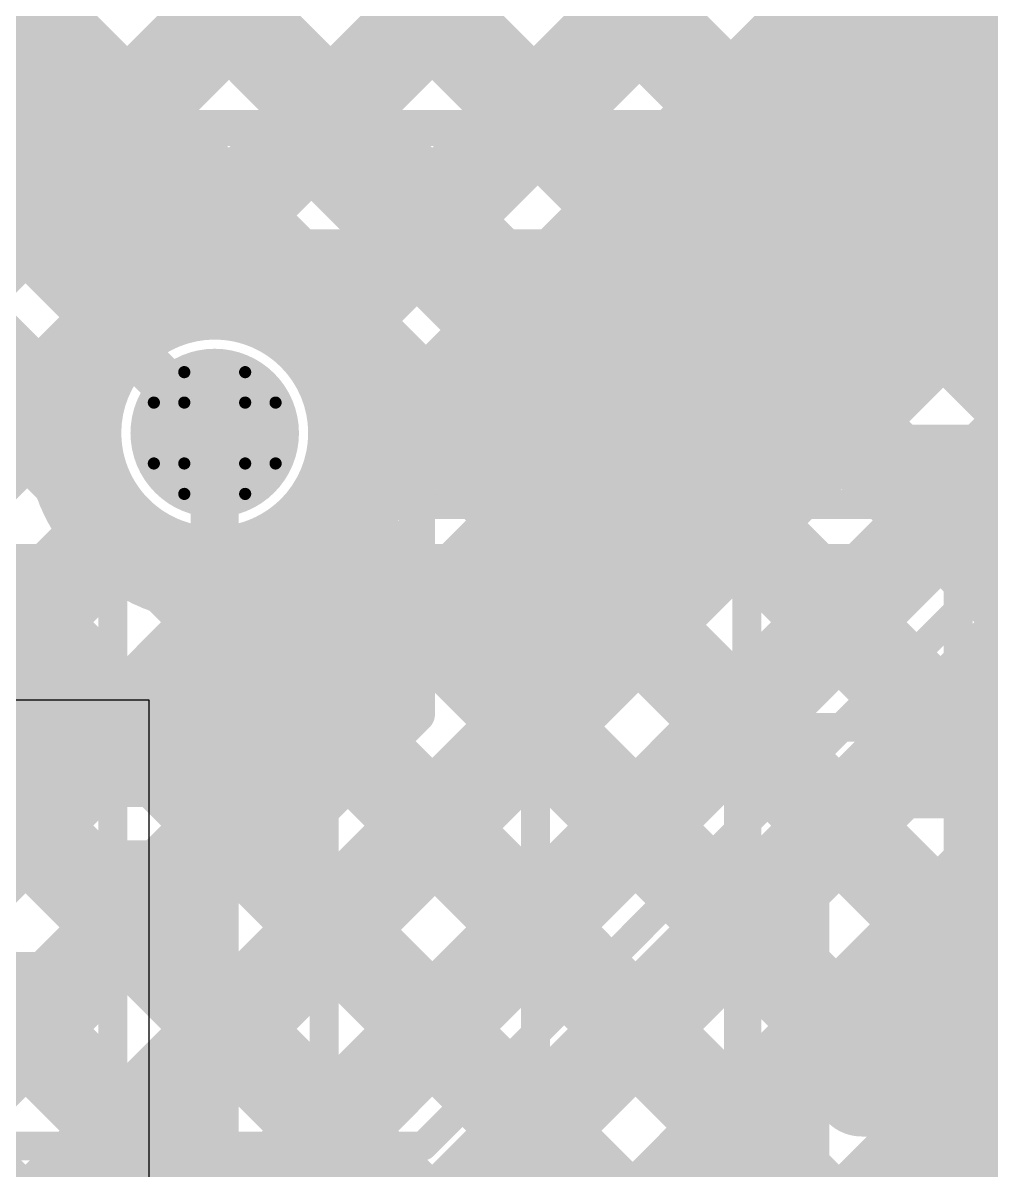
# Model space of a CAD drawing. Header units: millimetres. Extents: x 13 to 259, y -2 to 326.
# Drawn here: x 120.056 to 124.096, y 106.75 to 111.536 of the extents above; entities that cross this region are included whole.
import ezdxf

# ---------------------------------------------------------------- set-up
doc = ezdxf.new("R2010")
doc.units = ezdxf.units.MM
for name, color, linetype in [('BottomLayer', 5, 'Continuous'), ('BottomSolder', 6, 'Continuous'), ('ConnectLayer', 7, 'Continuous'), ('DrillDrawing', 1, 'Continuous'), ('MidLayer1', 16, 'Continuous'), ('MidLayer2', 76, 'Continuous'), ('MidLayer3', 90, 'Continuous'), ('MidLayer4', 156, 'Continuous'), ('MidLayer5', 130, 'Continuous'), ('MidLayer6', 216, 'Continuous'), ('MultiLayer', 9, 'Continuous'), ('TopLayer', 1, 'Continuous'), ('TopSolder', 216, 'Continuous')]:
    doc.layers.add(name, color=color, linetype=linetype)

msp = doc.modelspace()

# ---------------------------------------------------------------- linework, layer by layer
at = {"layer": 'BottomLayer', "const_width": 0.25}
msp.add_lwpolyline([(120.7309, 109.825, 1), (120.9809, 109.825, 1)], format="xyb", close=True, dxfattribs=at)
at = {"layer": 'BottomSolder', "const_width": 0.3516}
msp.add_lwpolyline([(120.6801, 109.825, 1), (121.0317, 109.825, 1)], format="xyb", close=True, dxfattribs=at)
at = {"layer": 'ConnectLayer'}
for p, q in [((110.172, 108.7113), (120.5809, 108.7113)), ((120.5809, 108.7113), (120.5809, 105.1226))]:
    msp.add_line(p, q, dxfattribs=at)
at = {"layer": 'ConnectLayer', "const_width": 0.4}
for points in [[(119.5651, 107.6857), (132.0287, 120.1493)], [(114.3222, 119.0226), (131.6373, 101.7075)], [(117.8779, 105.1499), (131.7783, 119.0504)], [(117.8779, 105.1499), (131.6236, 118.8957)], [(119.5651, 107.6857), (130.7751, 118.8957)], [(114.7902, 118.5546), (131.6373, 101.7075)], [(114.2551, 118.2412), (131.7546, 100.7417)], [(114.7812, 117.7151), (131.7546, 100.7417)], [(114.3495, 117.2982), (125.5341, 106.1136)], [(114.8606, 116.7872), (125.5341, 106.1136)], [(114.4148, 116.3844), (120.5021, 110.2972)], [(114.9023, 115.8969), (120.5021, 110.2972)], [(114.4392, 115.5115), (120.2889, 109.6618)], [(119.8451, 115.1967), (125.47, 109.5718)], [(114.9042, 115.0465), (120.2889, 109.6618)], [(116.2097, 106.0273), (125.2491, 115.0668)], [(119.5385, 109.3561), (125.2491, 115.0668)], [(120.1551, 103.1846), (132.037, 115.0665)], [(120.1551, 103.1846), (132.037, 115.0665)], [(121.2731, 110.2422), (126.0519, 115.0211)], [(121.2731, 110.2422), (126.0519, 115.0211)], [(116.0793, 107.5941), (123.0045, 114.5192)], [(119.8451, 111.3599), (123.0045, 114.5193)], [(119.845, 109.6627), (124.5092, 114.3269)], [(119.8451, 114.3482), (125.47, 108.7233)], [(120.7106, 114.3312), (127.2348, 107.807)], [(119.4251, 110.0913), (123.5284, 114.1946)], [(119.4634, 110.1296), (123.5284, 114.1946)], [(119.8451, 110.5114), (123.5284, 114.1946)], [(120.0474, 114.1459), (126.9999, 107.1934)], [(120.0474, 114.1459), (126.9999, 107.1934)], [(121.7757, 114.1147), (131.6378, 104.2526)], [(121.7757, 114.1147), (125.47, 110.4203)], [(121.273, 110.2422), (124.9334, 113.9026)], [(121.3291, 113.7128), (127.2348, 107.807)], [(113.7423, 113.6628), (136.8298, 90.5753)], [(118.6727, 110.1875), (122.1703, 113.685)], [(122.2054, 113.685), (131.6378, 104.2526)], [(113.8263, 113.5788), (136.8298, 90.5753)], [(119.5651, 107.6858), (125.3577, 113.4783)], [(119.8451, 113.4997), (125.47, 107.8747)], [(118.6779, 105.95), (125.47, 112.7422)], [(119.8451, 112.6511), (125.47, 107.0262)], [(122.115, 109.8781), (124.21, 111.9731)], [(124.21, 111.0219), (124.21, 111.9731)], [(119.3831, 111.92), (120.8891, 110.4141)], [(119.7277, 111.92), (121.3599, 110.2878)], [(119.8942, 111.4089), (120.4053, 111.92)], [(120.3185, 110.9847), (121.2538, 111.92)], [(120.5763, 111.92), (121.7797, 110.7166)], [(120.7427, 110.5604), (122.1023, 111.92)], [(121.2731, 110.2422), (122.9509, 111.92)], [(121.4066, 110.3435), (122.9832, 111.92)], [(121.4248, 111.92), (122.204, 111.1408)], [(122.2733, 111.92), (122.6282, 111.5651)], [(119.8451, 111.8026), (125.47, 106.1777)], [(124.0637, 111.8267), (124.21, 111.6803)], [(121.2738, 105.1517), (127.719, 111.597)], [(121.2738, 105.1517), (127.719, 111.597)], [(120.6419, 105.3684), (126.8242, 111.5507)], [(120.6419, 105.3684), (126.8242, 111.5507)], [(117.8977, 104.3213), (125.0351, 111.4587)], [(117.8977, 104.3213), (125.0351, 111.4587)], [(118.8231, 105.2467), (125.0351, 111.4587)], [(122.115, 109.3871), (124.21, 111.4821)], [(123.5557, 107.09), (127.9329, 111.4672)], [(123.6394, 111.4025), (124.115, 110.9269)], [(118.6757, 111.275), (120.2889, 109.6618)], [(118.7836, 111.275), (120.2668, 109.7918)], [(122.115, 108.9269), (124.21, 111.0219)], [(123.2151, 110.9782), (123.6907, 110.5026)], [(119.8451, 110.9541), (120.5021, 110.2971)], [(119.0399, 104.6149), (125.352, 110.927)], [(119.0399, 104.6149), (125.352, 110.927)], [(119.6716, 105.2467), (125.352, 110.927)], [(122.7909, 110.5539), (123.2665, 110.0783)], [(120.6419, 105.3684), (125.47, 110.1966)], [(122.3666, 110.1297), (122.8422, 109.6541)], [(119.8451, 110.1055), (120.2889, 109.6618)], [(119.4964, 109.314), (120.1205, 109.9381)], [(122.115, 108.9269), (122.115, 109.8781)], [(119.5756, 109.5265), (131.9867, 97.1154)], [(119.5756, 109.5265), (120.6371, 108.465)], [(122.115, 109.5327), (122.4179, 109.2298)], [(119.6109, 109.4913), (131.9867, 97.1154)], [(121.328, 109.4712), (125.0355, 105.7637)], [(121.328, 109.4712), (125.0355, 105.7637)], [(121.328, 109.4712), (125.0355, 105.7637)], [(119.1112, 108.0804), (120.4387, 109.4078)], [(119.1112, 108.0804), (120.4387, 109.4078)], [(119.1112, 108.0804), (120.4387, 109.4078)], [(119.9214, 108.8905), (120.4387, 109.4078)], [(120.3457, 108.4663), (121.285, 109.4057)], [(121.285, 108.823), (121.285, 109.4202)], [(119.7708, 109.3314), (125.47, 103.6321)], [(121.3687, 105.2467), (125.47, 109.3481)], [(119.5185, 109.2935), (120.3469, 108.465)], [(120.6926, 109.258), (131.7522, 98.1985)], [(120.6926, 109.258), (131.7522, 98.1985)], [(120.6926, 109.258), (125.47, 104.4806)], [(120.6926, 109.258), (121.2064, 108.7443)], [(119.1489, 109.1047), (131.6365, 96.6171)], [(119.1489, 109.1047), (131.6365, 96.6171)], [(119.3449, 108.9087), (125.47, 102.7836)], [(118.5467, 108.8584), (125.47, 101.935)], [(120.927, 108.465), (121.285, 108.823)], [(121.9549, 104.9844), (125.47, 108.4995)], [(120.3469, 108.465), (120.927, 108.465)], [(124.0606, 107.09), (125.06, 108.0895)], [(124.0567, 107.591), (124.5577, 107.09)], [(123.6325, 107.1667), (123.7092, 107.09)], [(119.4472, 107.1093), (130.0871, 96.4695)], [(119.4472, 107.1093), (130.0871, 96.4695)], [(119.4472, 107.1093), (121.3099, 105.2467)], [(123.5557, 107.09), (124.6531, 107.09)]]:
    msp.add_lwpolyline(points, dxfattribs=at)
at = {"layer": 'ConnectLayer'}
for points, const_width in [([(124.11, 111.6803, 1), (124.31, 111.6803, 1)], 0.2), ([(122.5282, 111.5651, 1), (122.7282, 111.5651, 1)], 0.2), ([(124.11, 111.4821, 1), (124.31, 111.4821, 1)], 0.2), ([(119.7942, 111.4089, 1), (119.9942, 111.4089, 1)], 0.2), ([(123.5394, 111.4025, 1), (123.7394, 111.4025, 1)], 0.2), ([(122.104, 111.1408, 1), (122.304, 111.1408, 1)], 0.2), ([(120.2185, 110.9847, 1), (120.4185, 110.9847, 1)], 0.2), ([(123.1151, 110.9782, 1), (123.3151, 110.9782, 1)], 0.2), ([(124.11, 111.0219, 1), (124.31, 111.0219, 1)], 0.2), ([(124.11, 111.0219, 1), (124.31, 111.0219, 1)], 0.2), ([(124.015, 110.9269, 1), (124.215, 110.9269, 1)], 0.2), ([(121.6797, 110.7166, 1), (121.8797, 110.7166, 1)], 0.2), ([(120.6427, 110.5604, 1), (120.8427, 110.5604, 1)], 0.2), ([(122.6909, 110.5539, 1), (122.8909, 110.5539, 1)], 0.2), ([(123.5907, 110.5026, 1), (123.7907, 110.5026, 1)], 0.2), ([(121.4459, 109.825, 1), (120.2659, 109.825, 1)], 0.4), ([(121.4459, 109.825, 1), (120.2659, 109.825, 1)], 0.4), ([(121.4459, 109.825, 1), (120.2659, 109.825, 1)], 0.4), ([(120.7891, 110.4141, 1), (120.9891, 110.4141, 1)], 0.2), ([(120.7891, 110.4141, 1), (120.9891, 110.4141, 1)], 0.2), ([(121.3066, 110.3435, 1), (121.5066, 110.3435, 1)], 0.2), ([(121.3066, 110.3435, 1), (121.5066, 110.3435, 1)], 0.2), ([(121.3066, 110.3435, 1), (121.5066, 110.3435, 1)], 0.2), ([(120.4021, 110.2972, 1), (120.6021, 110.2972, 1)], 0.2), ([(120.4021, 110.2972, 1), (120.6021, 110.2972, 1)], 0.2), ([(120.4021, 110.2971, 1), (120.6021, 110.2971, 1)], 0.2), ([(121.2599, 110.2878, 1), (121.4599, 110.2878, 1)], 0.2), ([(121.173, 110.2422, 1), (121.373, 110.2422, 1)], 0.2), ([(121.1731, 110.2422, 1), (121.3731, 110.2422, 1)], 0.2), ([(121.1731, 110.2422, 1), (121.3731, 110.2422, 1)], 0.2), ([(121.1731, 110.2422, 1), (121.3731, 110.2422, 1)], 0.2), ([(121.2125, 110.1986, 1), (121.4125, 110.1986, 1)], 0.2), ([(121.2125, 110.1986, 1), (121.4125, 110.1986, 1)], 0.2), ([(121.2125, 110.1986, 1), (121.4125, 110.1986, 1)], 0.2), ([(122.2666, 110.1297, 1), (122.4666, 110.1297, 1)], 0.2), ([(123.1665, 110.0783, 1), (123.3665, 110.0783, 1)], 0.2), ([(120.0205, 109.9381, 1), (120.2205, 109.9381, 1)], 0.2), ([(122.015, 109.8781, 1), (122.215, 109.8781, 1)], 0.2), ([(122.015, 109.8781, 1), (122.215, 109.8781, 1)], 0.2), ([(120.1659, 109.825, 1), (120.3659, 109.825, 1)], 0.2), ([(120.1659, 109.825, 1), (120.3659, 109.825, 1)], 0.2), ([(120.1659, 109.825, 1), (120.3659, 109.825, 1)], 0.2), ([(120.1668, 109.7918, 1), (120.3668, 109.7918, 1)], 0.2), ([(120.1668, 109.7918, 1), (120.3668, 109.7918, 1)], 0.2), ([(121.3459, 109.825, 1), (121.5459, 109.825, 1)], 0.2), ([(121.3459, 109.825, 1), (121.5459, 109.825, 1)], 0.2), ([(121.3459, 109.825, 1), (121.5459, 109.825, 1)], 0.2), ([(120.1889, 109.6618, 1), (120.3889, 109.6618, 1)], 0.2), ([(120.1889, 109.6618, 1), (120.3889, 109.6618, 1)], 0.2), ([(120.1889, 109.6618, 1), (120.3889, 109.6618, 1)], 0.2), ([(120.1889, 109.6618, 1), (120.3889, 109.6618, 1)], 0.2), ([(122.7422, 109.6541, 1), (122.9422, 109.6541, 1)], 0.2), ([(122.015, 109.5327, 1), (122.215, 109.5327, 1)], 0.2), ([(121.228, 109.4712, 1), (121.428, 109.4712, 1)], 0.2), ([(121.228, 109.4712, 1), (121.428, 109.4712, 1)], 0.2), ([(121.228, 109.4712, 1), (121.428, 109.4712, 1)], 0.2), ([(120.3387, 109.4078, 1), (120.5387, 109.4078, 1)], 0.2), ([(120.3387, 109.4078, 1), (120.5387, 109.4078, 1)], 0.2), ([(120.3387, 109.4078, 1), (120.5387, 109.4078, 1)], 0.2), ([(120.3387, 109.4078, 1), (120.5387, 109.4078, 1)], 0.2), ([(121.185, 109.4202, 1), (121.385, 109.4202, 1)], 0.2), ([(121.185, 109.4202, 1), (121.385, 109.4202, 1)], 0.2), ([(121.185, 109.4057, 1), (121.385, 109.4057, 1)], 0.2), ([(122.015, 109.3871, 1), (122.215, 109.3871, 1)], 0.2), ([(120.5926, 109.258, 1), (120.7926, 109.258, 1)], 0.2), ([(120.5926, 109.258, 1), (120.7926, 109.258, 1)], 0.2), ([(120.5926, 109.258, 1), (120.7926, 109.258, 1)], 0.2), ([(120.5926, 109.258, 1), (120.7926, 109.258, 1)], 0.2), ([(122.3179, 109.2298, 1), (122.5179, 109.2298, 1)], 0.2), ([(122.015, 108.9269, 1), (122.215, 108.9269, 1)], 0.2), ([(122.015, 108.9269, 1), (122.215, 108.9269, 1)], 0.2), ([(119.8214, 108.8905, 1), (120.0214, 108.8905, 1)], 0.2), ([(121.185, 108.823, 1), (121.385, 108.823, 1)], 0.2), ([(121.185, 108.823, 1), (121.385, 108.823, 1)], 0.2), ([(121.1064, 108.7443, 1), (121.3064, 108.7443, 1)], 0.2), ([(120.2457, 108.4663, 1), (120.4457, 108.4663, 1)], 0.2), ([(120.2469, 108.465, 1), (120.4469, 108.465, 1)], 0.2), ([(120.2469, 108.465, 1), (120.4469, 108.465, 1)], 0.2), ([(120.5371, 108.465, 1), (120.7371, 108.465, 1)], 0.2), ([(120.827, 108.465, 1), (121.027, 108.465, 1)], 0.2), ([(120.827, 108.465, 1), (121.027, 108.465, 1)], 0.2), ([(123.9567, 107.591, 1), (124.1567, 107.591, 1)], 0.2), ([(123.5325, 107.1667, 1), (123.7325, 107.1667, 1)], 0.2), ([(123.4557, 107.09, 1), (123.6557, 107.09, 1)], 0.2), ([(123.4557, 107.09, 1), (123.6557, 107.09, 1)], 0.2), ([(123.6092, 107.09, 1), (123.8092, 107.09, 1)], 0.2), ([(123.9606, 107.09, 1), (124.1606, 107.09, 1)], 0.2)]:
    msp.add_lwpolyline(points, format="xyb", close=True, dxfattribs=dict(at, const_width=const_width))
at = {"layer": 'ConnectLayer', "const_width": 0.4}
for points in [[(120.8891, 110.4141, -0.210243), (121.3125, 110.1986)], [(121.3125, 110.1986, -0.105213), (121.4066, 110.3435)], [(121.3125, 110.1986, -0.105213), (121.4066, 110.3435)], [(121.285, 109.4202, -0.658415), (120.2668, 109.7918)]]:
    msp.add_lwpolyline(points, format="xyb", dxfattribs=at)
at = {"layer": 'DrillDrawing', "const_width": 0.0508}
for points in [[(120.7289, 109.952), (120.7289, 110.079)], [(120.7289, 110.079), (120.9829, 110.079)], [(120.9829, 109.952), (120.9829, 110.079)], [(120.6019, 109.698), (120.6019, 109.952)], [(120.6019, 109.952), (120.7289, 109.952)], [(120.9829, 109.952), (121.1099, 109.952)], [(121.1099, 109.698), (121.1099, 109.952)], [(120.6019, 109.698), (120.7289, 109.698)], [(120.7289, 109.571), (120.7289, 109.698)], [(120.9829, 109.698), (121.1099, 109.698)], [(120.9829, 109.571), (120.9829, 109.698)], [(120.7289, 109.571), (120.9829, 109.571)]]:
    msp.add_lwpolyline(points, dxfattribs=at)
at = {"layer": 'DrillDrawing', "const_width": 0.0254}
for points in [[(120.7162, 110.079, 1), (120.7416, 110.079, 1)], [(120.7162, 110.079, 1), (120.7416, 110.079, 1)], [(120.9702, 110.079, 1), (120.9956, 110.079, 1)], [(120.9702, 110.079, 1), (120.9956, 110.079, 1)], [(120.5892, 109.952, 1), (120.6146, 109.952, 1)], [(120.5892, 109.952, 1), (120.6146, 109.952, 1)], [(120.7162, 109.952, 1), (120.7416, 109.952, 1)], [(120.7162, 109.952, 1), (120.7416, 109.952, 1)], [(120.9702, 109.952, 1), (120.9956, 109.952, 1)], [(120.9702, 109.952, 1), (120.9956, 109.952, 1)], [(121.0972, 109.952, 1), (121.1226, 109.952, 1)], [(121.0972, 109.952, 1), (121.1226, 109.952, 1)], [(120.5892, 109.698, 1), (120.6146, 109.698, 1)], [(120.5892, 109.698, 1), (120.6146, 109.698, 1)], [(120.7162, 109.698, 1), (120.7416, 109.698, 1)], [(120.7162, 109.698, 1), (120.7416, 109.698, 1)], [(120.9702, 109.698, 1), (120.9956, 109.698, 1)], [(120.9702, 109.698, 1), (120.9956, 109.698, 1)], [(121.0972, 109.698, 1), (121.1226, 109.698, 1)], [(121.0972, 109.698, 1), (121.1226, 109.698, 1)], [(120.7162, 109.571, 1), (120.7416, 109.571, 1)], [(120.7162, 109.571, 1), (120.7416, 109.571, 1)], [(120.9702, 109.571, 1), (120.9956, 109.571, 1)], [(120.9702, 109.571, 1), (120.9956, 109.571, 1)]]:
    msp.add_lwpolyline(points, format="xyb", close=True, dxfattribs=at)
at = {"layer": 'MidLayer1', "const_width": 0.25}
msp.add_lwpolyline([(120.7309, 109.825, 1), (120.9809, 109.825, 1)], format="xyb", close=True, dxfattribs=at)
at = {"layer": 'MidLayer2'}
for points, const_width in [([(119.7025, 110.855), (121.2825, 110.855)], 0.12), ([(121.2825, 110.855), (121.8859, 110.2516)], 0.12), ([(119.835, 110.535), (121.15, 110.535)], 0.12), ([(121.15, 110.535), (121.5659, 110.1191)], 0.12), ([(119.0051, 108.6107), (120.6695, 110.275)], 0.12), ([(120.6695, 110.275), (121.0423, 110.275)], 0.12), ([(121.0423, 110.275), (121.3059, 110.0114)], 0.12), ([(121.8859, 110.12), (121.8859, 110.2516)], 0.12), ([(121.5659, 109.8), (121.5659, 110.1191)], 0.12), ([(121.8859, 110.12), (132.0144, 110.12)], 0.12), ([(121.3059, 109.6923), (121.3059, 110.0114)], 0.12), ([(120.8559, 105.9058), (120.8559, 109.825)], 0.2), ([(121.5659, 109.8), (131.8818, 109.8)], 0.12), ([(121.3059, 109.6923), (121.4713, 109.5269)], 0.12), ([(121.4713, 109.5269), (128.167, 109.5269)], 0.12), ([(123.201, 108.597), (124.403, 108.597)], 0.12), ([(123.041, 105.295), (123.041, 108.437)], 0.12), ([(123.361, 105.135), (123.361, 108.277)], 0.12), ([(123.361, 108.277), (124.243, 108.277)], 0.12)]:
    msp.add_lwpolyline(points, dxfattribs=dict(at, const_width=const_width))
for points, const_width in [([(121.2525, 110.855, 1), (121.3125, 110.855, 1)], 0.06), ([(121.2525, 110.855, 1), (121.3125, 110.855, 1)], 0.06), ([(121.12, 110.535, 1), (121.18, 110.535, 1)], 0.06), ([(121.12, 110.535, 1), (121.18, 110.535, 1)], 0.06), ([(120.6395, 110.275, 1), (120.6995, 110.275, 1)], 0.06), ([(120.6395, 110.275, 1), (120.6995, 110.275, 1)], 0.06), ([(121.0123, 110.275, 1), (121.0723, 110.275, 1)], 0.06), ([(121.0123, 110.275, 1), (121.0723, 110.275, 1)], 0.06), ([(121.8559, 110.2516, 1), (121.9158, 110.2516, 1)], 0.06), ([(121.8559, 110.2516, 1), (121.9158, 110.2516, 1)], 0.06), ([(121.5359, 110.1191, 1), (121.5959, 110.1191, 1)], 0.06), ([(121.5359, 110.1191, 1), (121.5959, 110.1191, 1)], 0.06), ([(121.8559, 110.12, 1), (121.9158, 110.12, 1)], 0.06), ([(121.8559, 110.12, 1), (121.9158, 110.12, 1)], 0.06), ([(120.7309, 109.825, 1), (120.9809, 109.825, 1)], 0.25), ([(121.2759, 110.0114, 1), (121.3359, 110.0114, 1)], 0.06), ([(121.2759, 110.0114, 1), (121.3359, 110.0114, 1)], 0.06), ([(120.8059, 109.825, 1), (120.9059, 109.825, 1)], 0.1), ([(121.5359, 109.8, 1), (121.5959, 109.8, 1)], 0.06), ([(121.5359, 109.8, 1), (121.5959, 109.8, 1)], 0.06), ([(121.2759, 109.6923, 1), (121.3359, 109.6923, 1)], 0.06), ([(121.2759, 109.6923, 1), (121.3359, 109.6923, 1)], 0.06), ([(121.4413, 109.5269, 1), (121.5013, 109.5269, 1)], 0.06), ([(121.4413, 109.5269, 1), (121.5013, 109.5269, 1)], 0.06), ([(123.171, 108.597, 1), (123.231, 108.597, 1)], 0.06), ([(123.171, 108.597, 1), (123.231, 108.597, 1)], 0.06), ([(123.011, 108.437, 1), (123.071, 108.437, 1)], 0.06), ([(123.011, 108.437, 1), (123.071, 108.437, 1)], 0.06), ([(123.331, 108.277, 1), (123.391, 108.277, 1)], 0.06), ([(123.331, 108.277, 1), (123.391, 108.277, 1)], 0.06)]:
    msp.add_lwpolyline(points, format="xyb", close=True, dxfattribs=dict(at, const_width=const_width))
at = {"layer": 'MidLayer2', "const_width": 0.12}
msp.add_lwpolyline([(123.041, 108.437, -0.414214), (123.201, 108.597)], format="xyb", dxfattribs=at)
at = {"layer": 'MidLayer3'}
for points, const_width in [([(121.7, 110.05), (127.8, 116.15)], 0.15), ([(121.725, 106.85), (126.725, 111.85)], 0.12), ([(118.9659, 111.715), (120.8559, 109.825)], 0.2), ([(121.9, 106), (127.675, 111.775)], 0.12), ([(121.375, 107.6), (124.625, 110.85)], 0.15), ([(121.7, 108.6511), (121.7, 110.05)], 0.15), ([(119.225, 109), (120.175, 108.05)], 0.15), ([(121.0989, 108.05), (121.7, 108.6511)], 0.15), ([(120.175, 108.05), (121.0989, 108.05)], 0.15), ([(119.9028, 107.6), (121.375, 107.6)], 0.12), ([(115.6872, 106.85), (121.725, 106.85)], 0.12)]:
    msp.add_lwpolyline(points, dxfattribs=dict(at, const_width=const_width))
for points, const_width in [([(121.6625, 110.05, 1), (121.7375, 110.05, 1)], 0.075), ([(121.6625, 110.05, 1), (121.7375, 110.05, 1)], 0.075), ([(120.7309, 109.825, 1), (120.9809, 109.825, 1)], 0.25), ([(120.8059, 109.825, 1), (120.9059, 109.825, 1)], 0.1), ([(121.6625, 108.6511, 1), (121.7375, 108.6511, 1)], 0.075), ([(121.6625, 108.6511, 1), (121.7375, 108.6511, 1)], 0.075), ([(120.1375, 108.05, 1), (120.2125, 108.05, 1)], 0.075), ([(120.1375, 108.05, 1), (120.2125, 108.05, 1)], 0.075), ([(121.0614, 108.05, 1), (121.1364, 108.05, 1)], 0.075), ([(121.0614, 108.05, 1), (121.1364, 108.05, 1)], 0.075), ([(121.3375, 107.6, 1), (121.4125, 107.6, 1)], 0.075), ([(121.345, 107.6, 1), (121.405, 107.6, 1)], 0.06), ([(121.695, 106.85, 1), (121.755, 106.85, 1)], 0.06), ([(121.695, 106.85, 1), (121.755, 106.85, 1)], 0.06)]:
    msp.add_lwpolyline(points, format="xyb", close=True, dxfattribs=dict(at, const_width=const_width))
at = {"layer": 'MidLayer4'}
for points, const_width in [([(111.325, 111.0971), (124.2344, 111.0971)], 0.15), ([(112.9, 110.6), (124.3213, 110.6)], 0.15), ([(119.5485, 109.302), (120.4305, 109.302)], 0.12), ([(120.4305, 106), (120.4305, 109.302)], 0.12), ([(121.3125, 109.302), (122.1945, 109.302)], 0.12), ([(121.3125, 106), (121.3125, 109.302)], 0.12), ([(122.1945, 106), (122.1945, 109.302)], 0.12), ([(123.0765, 109.302), (123.9585, 109.302)], 0.12), ([(123.0765, 106), (123.0765, 109.302)], 0.12), ([(123.9585, 106), (123.9585, 109.302)], 0.12)]:
    msp.add_lwpolyline(points, dxfattribs=dict(at, const_width=const_width))
for points, const_width in [([(120.7309, 109.825, 1), (120.9809, 109.825, 1)], 0.25), ([(120.4005, 109.302, 1), (120.4605, 109.302, 1)], 0.06), ([(120.4005, 109.302, 1), (120.4605, 109.302, 1)], 0.06), ([(121.2825, 109.302, 1), (121.3425, 109.302, 1)], 0.06), ([(121.2825, 109.302, 1), (121.3425, 109.302, 1)], 0.06), ([(122.1645, 109.302, 1), (122.2245, 109.302, 1)], 0.06), ([(122.1645, 109.302, 1), (122.2245, 109.302, 1)], 0.06), ([(123.0465, 109.302, 1), (123.1065, 109.302, 1)], 0.06), ([(123.0465, 109.302, 1), (123.1065, 109.302, 1)], 0.06), ([(123.9285, 109.302, 1), (123.9885, 109.302, 1)], 0.06), ([(123.9285, 109.302, 1), (123.9885, 109.302, 1)], 0.06)]:
    msp.add_lwpolyline(points, format="xyb", close=True, dxfattribs=dict(at, const_width=const_width))
at = {"layer": 'MidLayer5', "const_width": 0.25}
msp.add_lwpolyline([(120.7309, 109.825, 1), (120.9809, 109.825, 1)], format="xyb", close=True, dxfattribs=at)
at = {"layer": 'MidLayer6', "const_width": 0.25}
msp.add_lwpolyline([(120.7309, 109.825, 1), (120.9809, 109.825, 1)], format="xyb", close=True, dxfattribs=at)
at = {"layer": 'MultiLayer', "const_width": 0.25}
msp.add_lwpolyline([(120.7309, 109.825, 1), (120.9809, 109.825, 1)], format="xyb", close=True, dxfattribs=at)
at = {"layer": 'TopLayer', "const_width": 0.25}
msp.add_lwpolyline([(120.7309, 109.825, 1), (120.9809, 109.825, 1)], format="xyb", close=True, dxfattribs=at)
at = {"layer": 'TopSolder', "const_width": 0.3516}
msp.add_lwpolyline([(120.6801, 109.825, 1), (121.0317, 109.825, 1)], format="xyb", close=True, dxfattribs=at)

doc.saveas('drawing.dxf')
